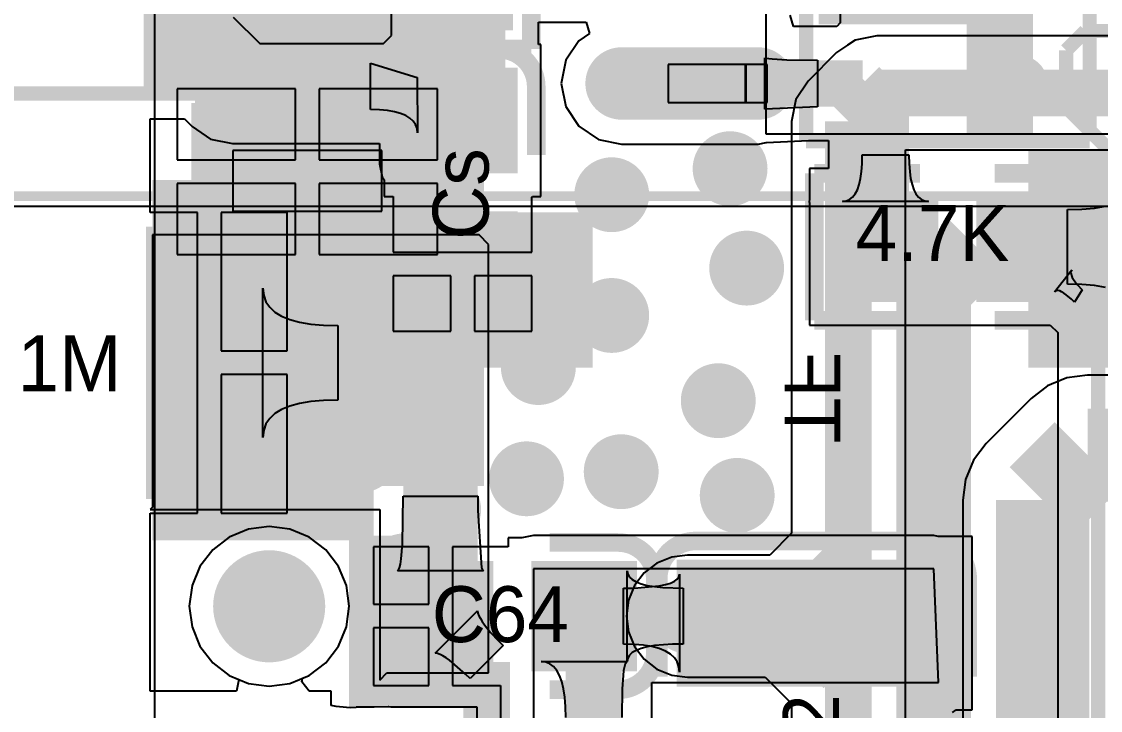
# Model space of a CAD drawing. Extents: x 40.9 to 121.6, y 83.2 to 120.
# Drawn here: x 74.82 to 86.4, y 104.12 to 111.51 of the extents above; entities that cross this region are included whole.
import ezdxf

# ---------------------------------------------------------------- set-up
doc = ezdxf.new("R2010")
doc.units = 0
for name, color, linetype in [('BOTTOMLAYER', 5, 'CONTINUOUS'), ('BOTTOMOVERLAY', 54, 'CONTINUOUS'), ('BOTTOMPASTE', 16, 'CONTINUOUS'), ('BOTTOMSOLDER', 6, 'CONTINUOUS'), ('MECHANICAL4', 56, 'CONTINUOUS'), ('MECHANICAL5', 56, 'CONTINUOUS'), ('MULTILAYER', 9, 'CONTINUOUS'), ('TOPLAYER', 1, 'CONTINUOUS'), ('TOPOVERLAY', 2, 'CONTINUOUS'), ('TOPPASTE', 8, 'CONTINUOUS'), ('TOPSOLDER', 216, 'CONTINUOUS')]:
    doc.layers.add(name, color=color, linetype=linetype)

msp = doc.modelspace()

# ---------------------------------------------------------------- linework, layer by layer
at = {"layer": 'BOTTOMLAYER'}
for p, q in [((76.2508, 84.227835), (76.2508, 118.514965)), ((83.684196, 111.256072), (83.565225, 111.176577)), ((83.763691, 111.309188), (83.684196, 111.256072)), ((83.9978, 111.355754), (83.763691, 111.309188)), ((87.198805, 111.355754), (83.9978, 111.355754)), ((83.565225, 111.176577), (83.260425, 110.871775)), ((77.759687, 110.786875), (76.489687, 110.786875)), ((76.489687, 110.786875), (76.489687, 110.024875)), ((77.759687, 110.024875), (77.759687, 110.786875)), ((79.283687, 110.786875), (78.013687, 110.786875)), ((78.013687, 110.786875), (78.013687, 110.024875)), ((79.283687, 110.024875), (79.283687, 110.786875)), ((83.260425, 110.871775), (83.127812, 110.673309)), ((83.127812, 110.673309), (83.081246, 110.4392)), ((83.081246, 110.4392), (83.081246, 106.018995)), ((84.304754, 100.2792), (84.304754, 110.132246)), ((84.304754, 110.132246), (86.586035, 110.132246)), ((76.489687, 110.024875), (77.759687, 110.024875)), ((78.013687, 110.024875), (79.283687, 110.024875)), ((77.759687, 109.770875), (76.489687, 109.770875)), ((76.489687, 109.770875), (76.489687, 109.008875)), ((77.759687, 109.008875), (77.759687, 109.770875)), ((79.283687, 109.770875), (78.013687, 109.770875)), ((78.013687, 109.770875), (78.013687, 109.008875)), ((79.283687, 109.008875), (79.283687, 109.770875)), ((86.195662, 109.497), (86.332179, 109.509001)), ((86.332179, 109.509001), (86.452636, 109.529001)), ((86.043082, 109.492999), (86.195662, 109.497)), ((86.043082, 108.693001), (86.043082, 109.492999)), ((76.489687, 109.008875), (77.759687, 109.008875)), ((78.013687, 109.008875), (79.283687, 109.008875)), ((86.195662, 108.689), (86.043082, 108.693001)), ((86.332179, 108.676999), (86.195662, 108.689)), ((86.452636, 108.656999), (86.332179, 108.676999)), ((85.975944, 107.660836), (85.829734, 107.600275)), ((86.036506, 107.685921), (85.975944, 107.660836)), ((86.2584, 107.715134), (86.036506, 107.685921)), ((89.28148, 107.715134), (86.2584, 107.715134)), ((85.829734, 107.600275), (85.652173, 107.464027)), ((85.652173, 107.464027), (85.169573, 106.981427)), ((85.169573, 106.981427), (85.033328, 106.803868)), ((85.008242, 106.743304), (84.947679, 106.597094)), ((85.033328, 106.803868), (85.008242, 106.743304)), ((84.947679, 106.597094), (84.918466, 106.3752)), ((84.918466, 106.3752), (84.918466, 100.9396)), ((77.2557, 106.06408), (77.048929, 105.978432)), ((77.477595, 106.093293), (77.2557, 106.06408)), ((77.699489, 106.06408), (77.477595, 106.093293)), ((77.90626, 105.978432), (77.699489, 106.06408)), ((77.048929, 105.978432), (76.871368, 105.842186)), ((78.083821, 105.842186), (77.90626, 105.978432)), ((83.081246, 106.018995), (82.848458, 105.786207)), ((76.871368, 105.842186), (76.735122, 105.664625)), ((78.220067, 105.664625), (78.083821, 105.842186)), ((81.637998, 105.698371), (81.502217, 105.594183)), ((81.796115, 105.763868), (81.637998, 105.698371)), ((81.9658, 105.786207), (81.796115, 105.763868)), ((82.848458, 105.786207), (81.9658, 105.786207)), ((76.735122, 105.664625), (76.649473, 105.457854)), ((78.305716, 105.457854), (78.220067, 105.664625)), ((81.502217, 105.594183), (81.398029, 105.458402)), ((76.649473, 105.457854), (76.620261, 105.235959)), ((78.334928, 105.235959), (78.305716, 105.457854)), ((81.398029, 105.458402), (81.332532, 105.300285)), ((76.620261, 105.235959), (76.649473, 105.014065)), ((78.305716, 105.014065), (78.334928, 105.235959)), ((81.332532, 105.300285), (81.310193, 105.1306)), ((81.310193, 105.1306), (81.332532, 104.960915)), ((76.649473, 105.014065), (76.735122, 104.807294)), ((78.220067, 104.807294), (78.305716, 105.014065)), ((81.332532, 104.960915), (81.398029, 104.802798)), ((76.735122, 104.807294), (76.871368, 104.629732)), ((78.083821, 104.629732), (78.220067, 104.807294)), ((81.398029, 104.802798), (81.502217, 104.667017)), ((81.502217, 104.667017), (81.637998, 104.562829)), ((76.871368, 104.629732), (77.048929, 104.493487)), ((77.90626, 104.493487), (78.083821, 104.629732)), ((81.637998, 104.562829), (81.796115, 104.497332)), ((77.048929, 104.493487), (77.2557, 104.407838)), ((77.699489, 104.407838), (77.90626, 104.493487)), ((81.796115, 104.497332), (81.9658, 104.474993)), ((81.9658, 104.474993), (82.797658, 104.474993)), ((82.797658, 104.474993), (83.081246, 104.191405)), ((77.2557, 104.407838), (77.477595, 104.378625)), ((77.477595, 104.378625), (77.699489, 104.407838)), ((83.081246, 104.191405), (83.081246, 100.532595))]:
    msp.add_line(p, q, dxfattribs=at)
for points, const_width in [([(83.693, 110.4392), (83.9978, 110.744)], 0.499999), ([(83.9978, 110.744), (87.4522, 110.744)], 0.499999), ([(83.693, 100.2792), (83.693, 110.4392)], 0.499999), ([(84.6074, 108.6358), (85.0646, 109.093)], 0.800001), ([(85.0646, 109.093), (88.6968, 109.093)], 0.800001), ([(84.6074, 108.0008), (84.6074, 108.6358)], 0.800001), ([(84.6074, 107.2134), (84.6074, 108.0008)], 0.800001), ([(84.6074, 106.4006), (84.6074, 107.2134)], 0.800001), ([(85.7758, 106.3752), (86.2584, 106.8578)], 1.000001), ([(86.2584, 106.8578), (89.6366, 106.8578)], 1.000001), ([(85.7758, 100.9396), (85.7758, 106.3752)], 1.000001), ([(84.6074, 103.7844), (84.6074, 106.4006)], 0.800001), ([(83.0326, 105.1052), (83.6168, 105.6894)], 0.499999), ([(81.9658, 105.1306), (83.566, 105.1306)], 0.599999), ([(83.0326, 105.1052), (83.6041, 104.5337)], 0.499999), ([(84.6074, 103.0478), (84.6074, 103.7844)], 0.800001)]:
    msp.add_lwpolyline(points, dxfattribs=dict(at, const_width=const_width))
for points, const_width in [([(82.273, 109.9312, 1), (82.573, 109.9312, 1)], 0.299999), ([(76.9898, 109.6772, 1), (77.2898, 109.6772, 1)], 0.299999), ([(78.1836, 109.6518, 1), (78.4836, 109.6518, 1)], 0.299999), ([(81.003, 109.6518, 1), (81.303, 109.6518, 1)], 0.299999), ([(82.4508, 108.8644, 1), (82.7508, 108.8644, 1)], 0.299999), ([(78.082, 108.712, 1), (78.382, 108.712, 1)], 0.299999), ([(81.003, 108.3564, 1), (81.303, 108.3564, 1)], 0.299999), ([(84.4574, 108.0008, 1), (84.7574, 108.0008, 1)], 0.299999), ([(79.166197, 107.8992, 1), (79.466196, 107.8992, 1)], 0.299999), ([(78.082, 107.7976, 1), (78.382, 107.7976, 1)], 0.299999), ([(80.2156, 107.7976, 1), (80.5156, 107.7976, 1)], 0.299999), ([(82.146, 107.442, 1), (82.446, 107.442, 1)], 0.299999), ([(84.4574, 107.2134, 1), (84.7574, 107.2134, 1)], 0.299999), ([(79.1742, 107.1118, 1), (79.4742, 107.1118, 1)], 0.299999), ([(77.4724, 106.7816, 1), (77.7724, 106.7816, 1)], 0.299999), ([(78.3106, 106.8578, 1), (78.6106, 106.8578, 1)], 0.299999), ([(81.1046, 106.68, 1), (81.4046, 106.68, 1)], 0.299999), ([(80.0886, 106.6038, 1), (80.3886, 106.6038, 1)], 0.299999), ([(82.3492, 106.426, 1), (82.6492, 106.426, 1)], 0.299999), ([(84.4574, 106.4006, 1), (84.7574, 106.4006, 1)], 0.299999), ([(79.1996, 106.2736, 1), (79.4996, 106.2736, 1)], 0.299999), ([(77.227595, 105.235959, 1), (77.727594, 105.235959, 1)], 0.499999), ([(81.8158, 105.1306, 1), (82.1158, 105.1306, 1)], 0.299999)]:
    msp.add_lwpolyline(points, format="xyb", close=True, dxfattribs=dict(at, const_width=const_width))
for points in [[(76.6826, 106.5276), (79.7814, 106.5276), (76.6826, 111.6076), (79.7814, 111.6076)], [(79.029687, 109.262875), (79.029687, 110.532875), (76.743687, 109.262875), (76.743687, 110.532875)], [(85.6234, 107.7976), (89.0778, 107.7976), (85.6234, 110.1344), (89.0778, 110.1344)]]:
    msp.add_solid(points, dxfattribs=at)
at = {"layer": 'BOTTOMOVERLAY', "const_width": 0.1016}
for points in [[(73.436455, 109.636255), (76.588595, 109.636255)], [(79.184475, 109.636763), (86.685095, 109.636763)]]:
    msp.add_lwpolyline(points, dxfattribs=at)
at = {"layer": 'BOTTOMPASTE'}
msp.add_solid([(79.029687, 109.262875), (79.029687, 110.532875), (76.743687, 109.262875), (76.743687, 110.532875)], dxfattribs=at)
at = {"layer": 'BOTTOMSOLDER'}
for points, const_width in [([(82.2222, 109.9312, 1), (82.6238, 109.9312, 1)], 0.401599), ([(76.939, 109.6772, 1), (77.3406, 109.6772, 1)], 0.401599), ([(78.1328, 109.6518, 1), (78.5344, 109.6518, 1)], 0.401599), ([(80.9522, 109.6518, 1), (81.3538, 109.6518, 1)], 0.401599), ([(82.4, 108.8644, 1), (82.8016, 108.8644, 1)], 0.401599), ([(78.0312, 108.712, 1), (78.4328, 108.712, 1)], 0.401599), ([(80.9522, 108.3564, 1), (81.3538, 108.3564, 1)], 0.401599), ([(84.4066, 108.0008, 1), (84.8082, 108.0008, 1)], 0.401599), ([(79.115397, 107.8992, 1), (79.516996, 107.8992, 1)], 0.401599), ([(78.0312, 107.7976, 1), (78.4328, 107.7976, 1)], 0.401599), ([(80.1648, 107.7976, 1), (80.5664, 107.7976, 1)], 0.401599), ([(82.0952, 107.442, 1), (82.4968, 107.442, 1)], 0.401599), ([(84.4066, 107.2134, 1), (84.8082, 107.2134, 1)], 0.401599), ([(79.1234, 107.1118, 1), (79.525, 107.1118, 1)], 0.401599), ([(78.2598, 106.8578, 1), (78.6614, 106.8578, 1)], 0.401599), ([(77.4216, 106.7816, 1), (77.8232, 106.7816, 1)], 0.401599), ([(81.0538, 106.68, 1), (81.4554, 106.68, 1)], 0.401599), ([(80.0378, 106.6038, 1), (80.4394, 106.6038, 1)], 0.401599), ([(82.2984, 106.426, 1), (82.7, 106.426, 1)], 0.401599), ([(84.4066, 106.4006, 1), (84.8082, 106.4006, 1)], 0.401599), ([(79.1488, 106.2736, 1), (79.5504, 106.2736, 1)], 0.401599), ([(77.176795, 105.235959, 1), (77.778394, 105.235959, 1)], 0.601599), ([(81.765, 105.1306, 1), (82.1666, 105.1306, 1)], 0.401599), ([(84.4066, 103.7844, 1), (84.8082, 103.7844, 1)], 0.401599)]:
    msp.add_lwpolyline(points, format="xyb", close=True, dxfattribs=dict(at, const_width=const_width))
msp.add_solid([(79.131287, 109.161275), (79.131287, 110.634475), (76.642087, 109.161275), (76.642087, 110.634475)], dxfattribs=at)
at = {"layer": 'MECHANICAL4'}
for p, q in [((82.809791, 110.300592), (82.809791, 115.200608)), ((86.709809, 110.300592), (82.809791, 110.300592)), ((87.986692, 109.525867), (73.486696, 109.525867))]:
    msp.add_line(p, q, dxfattribs=at)
at = {"layer": 'MECHANICAL5'}
for p, q in [((81.759806, 111.050603), (81.759806, 110.640597)), ((82.594806, 111.050603), (81.759806, 111.050603)), ((82.584798, 111.050603), (82.584798, 110.640597)), ((82.819799, 111.050603), (82.584798, 111.050603)), ((82.594806, 110.640597), (82.594806, 111.050603)), ((82.819799, 110.640597), (82.819799, 111.050603)), ((81.759806, 110.640597), (82.594806, 110.640597)), ((82.584798, 110.640597), (82.819799, 110.640597)), ((78.686685, 110.125866), (77.086689, 110.125866)), ((77.086689, 110.125866), (77.086689, 109.475905)), ((78.686685, 109.475905), (78.686685, 110.125866)), ((77.086689, 109.475905), (78.686685, 109.475905))]:
    msp.add_line(p, q, dxfattribs=at)
at = {"layer": 'MULTILAYER'}
for points, const_width in [([(82.273, 109.9312, 1), (82.573, 109.9312, 1)], 0.299999), ([(76.9898, 109.6772, 1), (77.2898, 109.6772, 1)], 0.299999), ([(78.1836, 109.6518, 1), (78.4836, 109.6518, 1)], 0.299999), ([(81.003, 109.6518, 1), (81.303, 109.6518, 1)], 0.299999), ([(82.4508, 108.8644, 1), (82.7508, 108.8644, 1)], 0.299999), ([(78.082, 108.712, 1), (78.382, 108.712, 1)], 0.299999), ([(81.003, 108.3564, 1), (81.303, 108.3564, 1)], 0.299999), ([(84.4574, 108.0008, 1), (84.7574, 108.0008, 1)], 0.299999), ([(79.166197, 107.8992, 1), (79.466196, 107.8992, 1)], 0.299999), ([(78.082, 107.7976, 1), (78.382, 107.7976, 1)], 0.299999), ([(80.2156, 107.7976, 1), (80.5156, 107.7976, 1)], 0.299999), ([(82.146, 107.442, 1), (82.446, 107.442, 1)], 0.299999), ([(84.4574, 107.2134, 1), (84.7574, 107.2134, 1)], 0.299999), ([(79.1742, 107.1118, 1), (79.4742, 107.1118, 1)], 0.299999), ([(77.4724, 106.7816, 1), (77.7724, 106.7816, 1)], 0.299999), ([(78.3106, 106.8578, 1), (78.6106, 106.8578, 1)], 0.299999), ([(81.1046, 106.68, 1), (81.4046, 106.68, 1)], 0.299999), ([(80.0886, 106.6038, 1), (80.3886, 106.6038, 1)], 0.299999), ([(82.3492, 106.426, 1), (82.6492, 106.426, 1)], 0.299999), ([(84.4574, 106.4006, 1), (84.7574, 106.4006, 1)], 0.299999), ([(79.1996, 106.2736, 1), (79.4996, 106.2736, 1)], 0.299999), ([(77.227595, 105.235959, 1), (77.727594, 105.235959, 1)], 0.499999), ([(81.8158, 105.1306, 1), (82.1158, 105.1306, 1)], 0.299999)]:
    msp.add_lwpolyline(points, format="xyb", close=True, dxfattribs=dict(at, const_width=const_width))
at = {"layer": 'TOPLAYER'}
for p, q in [((78.7908, 111.362012), (78.7908, 112.5474)), ((83.605802, 112.6236), (83.605802, 111.496605)), ((77.092287, 111.5568), (77.375482, 111.273605)), ((80.366857, 111.502525), (80.381881, 111.503846)), ((80.366857, 111.262203), (80.366857, 111.502525)), ((80.381881, 111.503846), (80.878616, 111.503846)), ((80.878616, 111.503846), (80.915482, 111.382315)), ((83.102971, 111.457354), (83.066105, 111.578885)), ((83.605802, 111.496607), (83.566549, 111.457354)), ((83.605802, 111.496605), (83.605802, 111.496607)), ((83.605802, 111.496605), (83.605802, 111.496605)), ((78.702393, 111.273605), (78.7908, 111.362012)), ((80.915482, 111.382315), (80.799544, 111.304847)), ((83.566549, 111.457354), (83.102971, 111.457354)), ((77.375482, 111.273605), (78.702393, 111.273605)), ((80.392798, 111.262203), (80.366857, 111.262203)), ((80.392798, 110.816578), (80.392798, 111.262203)), ((80.799544, 111.304847), (80.658757, 111.094142)), ((78.56585, 110.56479), (78.56585, 111.064789)), ((78.56585, 111.064789), (79.065849, 110.909156)), ((80.658757, 111.094142), (80.609318, 110.8456)), ((82.796921, 110.568961), (82.796921, 111.122239)), ((82.796921, 111.122239), (82.814142, 111.117177)), ((82.814142, 111.117177), (82.840076, 111.112648)), ((82.840076, 111.112648), (82.874721, 111.108653)), ((82.874721, 111.108653), (83.030946, 111.099862)), ((83.030946, 111.099862), (83.361235, 111.095599)), ((83.361235, 111.095599), (83.361235, 110.5956)), ((79.065849, 110.909156), (79.068897, 110.314791)), ((80.393154, 110.81479), (80.392798, 110.816578)), ((80.392798, 110.813002), (80.393154, 110.81479)), ((80.392798, 109.632204), (80.392798, 110.813002)), ((80.609318, 110.8456), (80.658757, 110.597058)), ((78.661199, 110.562291), (78.56585, 110.56479)), ((78.746535, 110.55479), (78.661199, 110.562291)), ((78.821867, 110.542291), (78.746535, 110.55479)), ((80.658757, 110.597058), (80.799544, 110.386353)), ((83.361235, 110.5956), (82.796921, 110.568961)), ((76.2, 109.4624), (76.2, 110.464816)), ((76.2, 110.464816), (76.568336, 110.464816)), ((76.568336, 110.464816), (76.650936, 110.382215)), ((78.887185, 110.52479), (78.821867, 110.542291)), ((78.942494, 110.502291), (78.887185, 110.52479)), ((78.987795, 110.47479), (78.942494, 110.502291)), ((79.023086, 110.442291), (78.987795, 110.47479)), ((79.048364, 110.404791), (79.023086, 110.442291)), ((76.650936, 110.382215), (76.849404, 110.249602)), ((79.063637, 110.362291), (79.048364, 110.404791)), ((79.068897, 110.314791), (79.063637, 110.362291)), ((80.799544, 110.386353), (81.010249, 110.245566)), ((76.849404, 110.249602), (77.083514, 110.203036)), ((77.083514, 110.203036), (78.662543, 110.203036)), ((78.662543, 110.203036), (78.662543, 109.982)), ((81.010249, 110.245566), (81.258791, 110.196127)), ((82.722796, 110.196127), (82.808826, 110.213239)), ((82.808826, 110.213239), (82.813749, 110.2125)), ((82.813749, 110.2125), (83.265932, 110.233846)), ((83.265932, 110.233846), (83.479648, 110.233846)), ((83.479648, 110.233846), (83.479648, 109.961136)), ((81.258791, 110.196127), (82.722796, 110.196127)), ((78.662543, 109.982), (78.689708, 109.845437)), ((83.832924, 109.89995), (83.839284, 109.984951)), ((83.839284, 109.984951), (83.841402, 110.07995)), ((83.841402, 110.07995), (84.341401, 110.07995)), ((84.341401, 110.07995), (84.343519, 109.984951)), ((84.343519, 109.984951), (84.34988, 109.89995)), ((83.477191, 109.932998), (83.276402, 109.932998)), ((83.276402, 109.932998), (83.276402, 109.599105)), ((83.477938, 109.938274), (83.477191, 109.932998)), ((83.479648, 109.961136), (83.477938, 109.938274)), ((83.822327, 109.824952), (83.832924, 109.89995)), ((84.34988, 109.89995), (84.360476, 109.824952)), ((78.689708, 109.845437), (78.712802, 109.810875)), ((78.712802, 109.810875), (78.712802, 109.632204)), ((83.788413, 109.704952), (83.807491, 109.759951)), ((83.807491, 109.759951), (83.822327, 109.824952)), ((84.360476, 109.824952), (84.375313, 109.759951)), ((84.375313, 109.759951), (84.394391, 109.704952)), ((78.712802, 109.632204), (78.808798, 109.632204)), ((78.808798, 109.632204), (78.808798, 109.626199)), ((78.808798, 109.626199), (78.808801, 109.626199)), ((78.808801, 109.626199), (78.808801, 109.034202)), ((80.296799, 109.626197), (80.302806, 109.632204)), ((80.296799, 109.034202), (80.296799, 109.626199)), ((80.296799, 109.626199), (80.296799, 109.626199)), ((80.296799, 109.626199), (80.296799, 109.626197)), ((80.302806, 109.632204), (80.392798, 109.632204)), ((83.705753, 109.599951), (83.737544, 109.624952)), ((83.737544, 109.624952), (83.765098, 109.659951)), ((83.765098, 109.659951), (83.788413, 109.704952)), ((84.394391, 109.704952), (84.417705, 109.659951)), ((84.417705, 109.659951), (84.445259, 109.624952)), ((84.445259, 109.624952), (84.47705, 109.599951)), ((83.276402, 109.599105), (83.272592, 109.579951)), ((83.272592, 109.579951), (83.276402, 109.560797)), ((83.276402, 109.550914), (83.275312, 109.535971)), ((83.275312, 109.535971), (83.276402, 109.532682)), ((83.276402, 109.560797), (83.276402, 109.550914)), ((83.276402, 109.532682), (83.276402, 108.253002)), ((83.629449, 109.579951), (83.669721, 109.584952)), ((84.553354, 109.579951), (83.629449, 109.579951)), ((83.669721, 109.584952), (83.705753, 109.599951)), ((84.47705, 109.599951), (84.513082, 109.584952)), ((84.513082, 109.584952), (84.553354, 109.579951)), ((76.709801, 109.4624), (76.2, 109.4624)), ((76.709801, 107.8484), (76.709801, 109.4624)), ((77.6708, 109.4624), (76.963801, 109.4624)), ((76.963801, 109.4624), (76.963801, 107.9754)), ((77.6708, 107.9754), (77.6708, 109.4624)), ((79.7306, 109.22), (76.2254, 109.22)), ((76.2254, 109.22), (76.2254, 106.299)), ((79.8322, 109.1184), (79.7306, 109.22)), ((79.8322, 104.521), (79.8322, 109.1184)), ((78.808801, 109.034202), (80.296799, 109.034202)), ((85.903392, 108.609097), (86.090308, 108.84601)), ((86.083122, 108.833354), (86.07999, 108.818731)), ((86.07999, 108.818731), (86.080912, 108.802145)), ((86.090308, 108.84601), (86.083122, 108.833354)), ((79.4258, 108.780202), (78.808801, 108.780202)), ((78.808801, 108.780202), (78.808801, 108.188201)), ((79.4258, 108.188201), (79.4258, 108.780202)), ((80.296799, 108.780202), (79.6798, 108.780202)), ((79.6798, 108.780202), (79.6798, 108.188201)), ((80.296799, 108.188201), (80.296799, 108.780202)), ((86.080912, 108.802145), (86.085886, 108.783595)), ((86.085886, 108.783595), (86.094913, 108.763082)), ((86.094913, 108.763082), (86.107991, 108.740603)), ((86.107991, 108.740603), (86.125124, 108.716161)), ((86.125124, 108.716161), (86.146307, 108.689755)), ((77.410704, 107.048399), (77.410704, 108.648401)), ((77.410704, 108.648401), (77.418735, 108.572402)), ((85.913831, 108.6185), (85.903392, 108.609097)), ((85.926729, 108.623357), (85.913831, 108.6185)), ((85.942084, 108.623666), (85.926729, 108.623357)), ((85.959894, 108.619432), (85.942084, 108.623666)), ((85.980161, 108.610654), (85.959894, 108.619432)), ((86.002886, 108.597327), (85.980161, 108.610654)), ((86.028068, 108.579455), (86.002886, 108.597327)), ((86.200836, 108.631048), (86.118355, 108.498569)), ((86.146307, 108.689755), (86.200836, 108.631048)), ((77.418735, 108.572402), (77.442825, 108.504401)), ((77.442825, 108.504401), (77.482977, 108.444401)), ((86.085802, 108.530075), (86.028068, 108.579455)), ((86.118355, 108.498569), (86.085802, 108.530075)), ((77.482977, 108.444401), (77.539192, 108.392399)), ((77.539192, 108.392399), (77.611465, 108.348402)), ((77.611465, 108.348402), (77.699801, 108.3124)), ((77.699801, 108.3124), (77.804198, 108.284401)), ((77.804198, 108.284401), (77.924655, 108.264401)), ((77.924655, 108.264401), (78.061172, 108.2524)), ((78.061172, 108.2524), (78.213753, 108.248399)), ((78.213753, 108.248399), (78.213753, 107.448401)), ((83.276402, 108.253002), (85.857143, 108.253002)), ((85.857143, 108.253002), (85.93806, 108.172085)), ((78.808801, 108.188201), (79.4258, 108.188201)), ((79.6798, 108.188201), (80.296799, 108.188201)), ((85.93806, 108.172085), (85.93806, 100.596995)), ((76.963801, 107.9754), (77.6708, 107.9754)), ((76.709801, 106.2344), (76.709801, 107.8484)), ((77.6708, 107.7214), (76.963801, 107.7214)), ((76.963801, 107.7214), (76.963801, 106.2344)), ((77.6708, 106.2344), (77.6708, 107.7214)), ((77.924655, 107.432399), (77.804198, 107.412399)), ((78.061172, 107.4444), (77.924655, 107.432399)), ((78.213753, 107.448401), (78.061172, 107.4444)), ((77.611465, 107.348398), (77.539192, 107.304401)), ((77.699801, 107.3844), (77.611465, 107.348398)), ((77.804198, 107.412399), (77.699801, 107.3844)), ((77.442825, 107.192399), (77.418735, 107.124398)), ((77.482977, 107.252399), (77.442825, 107.192399)), ((77.539192, 107.304401), (77.482977, 107.252399)), ((77.418735, 107.124398), (77.410704, 107.048399)), ((78.906284, 105.905551), (78.916195, 106.417552)), ((78.916195, 106.417552), (79.716198, 106.417552)), ((79.716198, 106.417552), (79.716815, 106.265551)), ((76.2254, 106.299), (76.2, 106.2736)), ((76.2, 106.2736), (78.6638, 106.2736)), ((78.6638, 106.2736), (78.6638, 104.4448)), ((79.716815, 106.265551), (79.755845, 105.64955)), ((76.2, 104.326398), (76.2, 106.2344)), ((76.2, 106.2344), (76.709801, 106.2344)), ((76.963801, 106.2344), (77.6708, 106.2344)), ((77.2557, 106.06408), (77.048929, 105.978432)), ((77.477595, 106.093293), (77.2557, 106.06408)), ((77.699489, 106.06408), (77.477595, 106.093293)), ((77.90626, 105.978432), (77.699489, 106.06408)), ((77.048929, 105.978432), (76.871368, 105.842186)), ((78.083821, 105.842186), (77.90626, 105.978432)), ((80.189832, 105.970598), (80.041199, 105.970598)), ((80.041199, 105.970598), (80.041199, 105.874602)), ((80.3148, 105.995457), (80.189832, 105.970598)), ((84.6074, 105.995457), (80.3148, 105.995457)), ((84.653943, 105.986199), (84.6074, 105.995457)), ((85.021999, 105.986199), (84.653943, 105.986199)), ((85.021999, 104.126203), (85.021999, 105.986199)), ((76.871368, 105.842186), (76.735122, 105.664625)), ((78.220067, 105.664625), (78.083821, 105.842186)), ((79.189196, 105.874599), (78.597196, 105.874599)), ((78.597196, 105.874599), (78.597196, 105.2576)), ((78.893894, 105.745552), (78.906284, 105.905551)), ((79.189196, 105.2576), (79.189196, 105.874599)), ((80.035192, 105.874599), (79.443196, 105.874599)), ((79.443196, 105.874599), (79.443196, 105.1306)), ((80.035194, 105.874604), (80.035192, 105.874599)), ((80.035197, 105.874602), (80.035194, 105.874604)), ((80.041199, 105.874602), (80.035197, 105.874602)), ((78.876548, 105.64955), (78.885839, 105.68955)), ((78.885839, 105.68955), (78.893894, 105.745552)), ((76.735122, 105.664625), (76.649473, 105.457854)), ((78.305716, 105.457854), (78.220067, 105.664625)), ((78.854244, 105.617551), (78.866014, 105.625552)), ((79.778149, 105.617551), (78.854244, 105.617551)), ((78.866014, 105.625552), (78.876548, 105.64955)), ((79.755845, 105.64955), (79.766378, 105.625552)), ((79.766378, 105.625552), (79.778149, 105.617551)), ((84.6074, 105.6386), (80.3148, 105.6386)), ((80.3148, 105.6386), (80.3148, 102.743)), ((81.318151, 104.643649), (81.318151, 105.617551)), ((81.318151, 105.617551), (81.32415, 105.582029)), ((81.32415, 105.582029), (81.342151, 105.550249)), ((81.872849, 105.553518), (81.878848, 105.582352)), ((81.878848, 105.582352), (81.878848, 104.530601)), ((84.6582, 104.4194), (84.6074, 105.6386)), ((76.649473, 105.457854), (76.620261, 105.235959)), ((78.334928, 105.235959), (78.305716, 105.457854)), ((81.342151, 105.550249), (81.372151, 105.522205)), ((81.372151, 105.522205), (81.41415, 105.497902)), ((81.39285, 105.432116), (81.662849, 105.454879)), ((81.41415, 105.497902), (81.46815, 105.477338)), ((81.46815, 105.477338), (81.53415, 105.46051)), ((81.53415, 105.46051), (81.612151, 105.447424)), ((81.662849, 105.454879), (81.728848, 105.468537)), ((81.728848, 105.468537), (81.782849, 105.48523)), ((81.782849, 105.48523), (81.824848, 105.504958)), ((81.824848, 105.504958), (81.854848, 105.527721)), ((81.854848, 105.527721), (81.872849, 105.553518)), ((81.278849, 105.430599), (81.39285, 105.432116)), ((81.278849, 104.830601), (81.278849, 105.430599)), ((81.612151, 105.447424), (81.702151, 105.438077)), ((81.702151, 105.438077), (81.91815, 105.430599)), ((81.91815, 105.430599), (81.91815, 104.830601)), ((76.620261, 105.235959), (76.649473, 105.014065)), ((78.305716, 105.014065), (78.334928, 105.235959)), ((78.597196, 105.2576), (79.189196, 105.2576)), ((79.259946, 104.734573), (79.712223, 105.186851)), ((79.443196, 105.1306), (79.443196, 104.386601)), ((79.712223, 105.186851), (79.71791, 105.162406)), ((79.71791, 105.162406), (79.728436, 105.135098)), ((79.728436, 105.135098), (79.743798, 105.104926)), ((76.649473, 105.014065), (76.735122, 104.807294)), ((78.220067, 104.807294), (78.305716, 105.014065)), ((79.189196, 105.0036), (78.597196, 105.0036)), ((78.597196, 105.0036), (78.597196, 104.386601)), ((79.189196, 104.386601), (79.189196, 105.0036)), ((79.743798, 105.104926), (79.763996, 105.071893)), ((79.763996, 105.071893), (79.789033, 105.035998)), ((79.789033, 105.035998), (79.85362, 104.955614)), ((79.85362, 104.955614), (79.937554, 104.863783)), ((76.735122, 104.807294), (76.871368, 104.629732)), ((78.083821, 104.629732), (78.220067, 104.807294)), ((79.986777, 104.813572), (79.633224, 104.46002)), ((79.937554, 104.863783), (79.986777, 104.813572)), ((81.39285, 104.827601), (81.278849, 104.830601)), ((81.41415, 104.763298), (81.372151, 104.738995)), ((81.494848, 104.818602), (81.39285, 104.827601)), ((81.46815, 104.783862), (81.41415, 104.763298)), ((81.53415, 104.80069), (81.46815, 104.783862)), ((81.584848, 104.8036), (81.494848, 104.818602)), ((81.612151, 104.813776), (81.53415, 104.80069)), ((81.662849, 104.7826), (81.584848, 104.8036)), ((81.804149, 104.828731), (81.612151, 104.813776)), ((81.728848, 104.755599), (81.662849, 104.7826)), ((81.91815, 104.830601), (81.804149, 104.828731)), ((79.284391, 104.728886), (79.259946, 104.734573)), ((79.311698, 104.718361), (79.284391, 104.728886)), ((79.341871, 104.702999), (79.311698, 104.718361)), ((79.374903, 104.682801), (79.341871, 104.702999)), ((79.410799, 104.657764), (79.374903, 104.682801)), ((79.583013, 104.509242), (79.410799, 104.657764)), ((81.32415, 104.679171), (81.318151, 104.643649)), ((81.342151, 104.710951), (81.32415, 104.679171)), ((81.372151, 104.738995), (81.342151, 104.710951)), ((81.782849, 104.7226), (81.728848, 104.755599)), ((81.824848, 104.683601), (81.782849, 104.7226)), ((81.854848, 104.638602), (81.824848, 104.683601)), ((76.871368, 104.629732), (77.048929, 104.493487)), ((77.90626, 104.493487), (78.083821, 104.629732)), ((80.444739, 104.637649), (80.394246, 104.643649)), ((80.394246, 104.643649), (81.318151, 104.643649)), ((80.489918, 104.619649), (80.444739, 104.637649)), ((80.529781, 104.589649), (80.489918, 104.619649)), ((80.56433, 104.54765), (80.529781, 104.589649)), ((80.593562, 104.493649), (80.56433, 104.54765)), ((81.280935, 104.54765), (81.274539, 104.493649)), ((81.288494, 104.589649), (81.280935, 104.54765)), ((81.297216, 104.619649), (81.288494, 104.589649)), ((81.307102, 104.637649), (81.297216, 104.619649)), ((81.318151, 104.643649), (81.307102, 104.637649)), ((81.872849, 104.587601), (81.854848, 104.638602)), ((81.878848, 104.530601), (81.872849, 104.587601)), ((77.048929, 104.493487), (77.151601, 104.450957)), ((77.151601, 104.450957), (77.126823, 104.326398)), ((77.827635, 104.424571), (77.835514, 104.464183)), ((77.908203, 104.326398), (77.827635, 104.424571)), ((77.835514, 104.464183), (77.90626, 104.493487)), ((78.6638, 104.4448), (78.74, 104.521)), ((78.74, 104.521), (79.8322, 104.521)), ((79.633224, 104.46002), (79.583013, 104.509242)), ((80.617482, 104.42765), (80.593562, 104.493649)), ((80.636082, 104.349649), (80.617482, 104.42765)), ((81.274539, 104.493649), (81.265232, 104.349649)), ((81.5848, 102.743), (81.5848, 104.4194)), ((81.5848, 104.4194), (84.6582, 104.4194)), ((77.126823, 104.326398), (76.2, 104.326398)), ((78.141998, 104.326398), (77.908203, 104.326398)), ((78.141998, 104.170493), (78.141998, 104.326398)), ((78.597196, 104.386601), (79.189196, 104.386601)), ((79.443196, 104.386601), (79.957943, 104.386601)), ((79.957943, 104.386601), (79.957943, 102.743)), ((80.649371, 104.259649), (80.636082, 104.349649)), ((81.265232, 104.349649), (81.26, 104.04365)), ((80.657344, 104.15765), (80.649371, 104.259649)), ((78.196214, 104.161758), (78.141998, 104.170493)), ((78.306541, 104.150056), (78.196214, 104.161758)), ((78.351941, 104.147821), (78.306541, 104.150056)), ((78.410003, 104.149246), (78.351941, 104.147821)), ((78.603439, 104.153995), (78.410003, 104.153995)), ((78.410003, 104.153995), (78.410003, 104.149246)), ((78.754293, 104.157699), (78.603439, 104.153995)), ((78.758684, 104.156937), (78.754293, 104.157699)), ((78.76305, 104.157805), (78.758684, 104.156937)), ((78.782205, 104.153995), (78.76305, 104.157805)), ((79.710001, 104.153995), (78.782205, 104.153995)), ((79.710001, 102.353999), (79.710001, 104.153995)), ((80.660001, 104.04365), (80.657344, 104.15765)), ((84.80837, 104.09568), (84.850173, 104.126203)), ((84.850173, 104.126203), (85.021999, 104.126203))]:
    msp.add_line(p, q, dxfattribs=at)
for points, const_width in [([(86.0298, 111.2012), (86.237196, 111.408596)], 0.152001), ([(86.237196, 111.408596), (88.726396, 111.408596)], 0.152001), ([(76.683489, 111.214814), (77.083514, 110.81479)], 0.499999), ([(86.0298, 110.5916), (86.0298, 111.2012)], 0.152001), ([(81.258791, 110.8456), (82.722796, 110.8456)], 0.573989), ([(77.083514, 110.81479), (79.7814, 110.81479)], 0.499999), ([(81.990794, 110.8456), (83.8454, 110.8456)], 0.499999), ([(83.8454, 110.8456), (84.091402, 110.599598)], 0.499999), ([(84.091402, 109.093), (84.091402, 110.599598)], 0.499999), ([(86.0298, 110.5916), (86.868, 109.7534)], 0.152001), ([(79.316196, 108.746798), (79.502, 108.932602)], 0.499999), ([(85.631404, 109.093), (86.372405, 108.351998)], 0.152001), ([(79.316196, 107.8992), (79.316196, 108.746798)], 0.800001), ([(86.372405, 100.596995), (86.372405, 108.351998)], 0.152001), ([(76.836801, 107.8484), (79.316196, 107.8484)], 0.800001), ([(79.316196, 107.8484), (79.316196, 107.8992)], 0.800001), ([(79.316196, 105.1306), (79.316196, 107.8484)], 0.800001), ([(79.316196, 105.1306), (79.81, 104.636796)], 0.499999), ([(80.856198, 105.1306), (83.618601, 105.1306)], 0.599999), ([(80.856198, 105.1306), (80.960001, 105.1306)], 0.599999), ([(80.960001, 103.253997), (80.960001, 105.1306)], 0.599999), ([(79.81, 101.698405), (79.81, 104.636796)], 0.499999)]:
    msp.add_lwpolyline(points, dxfattribs=dict(at, const_width=const_width))
for points, const_width in [([(81.115294, 110.8456, 1), (81.402288, 110.8456, 1)], 0.286995), ([(82.579299, 110.8456, 1), (82.866293, 110.8456, 1)], 0.286995), ([(82.273, 109.9312, 1), (82.573, 109.9312, 1)], 0.299999), ([(76.9898, 109.6772, 1), (77.2898, 109.6772, 1)], 0.299999), ([(78.1836, 109.6518, 1), (78.4836, 109.6518, 1)], 0.299999), ([(81.003, 109.6518, 1), (81.303, 109.6518, 1)], 0.299999), ([(82.4508, 108.8644, 1), (82.7508, 108.8644, 1)], 0.299999), ([(78.082, 108.712, 1), (78.382, 108.712, 1)], 0.299999), ([(81.003, 108.3564, 1), (81.303, 108.3564, 1)], 0.299999), ([(84.4574, 108.0008, 1), (84.7574, 108.0008, 1)], 0.299999), ([(79.166197, 107.8992, 1), (79.466196, 107.8992, 1)], 0.299999), ([(78.082, 107.7976, 1), (78.382, 107.7976, 1)], 0.299999), ([(80.2156, 107.7976, 1), (80.5156, 107.7976, 1)], 0.299999), ([(82.146, 107.442, 1), (82.446, 107.442, 1)], 0.299999), ([(84.4574, 107.2134, 1), (84.7574, 107.2134, 1)], 0.299999), ([(79.1742, 107.1118, 1), (79.4742, 107.1118, 1)], 0.299999), ([(77.4724, 106.7816, 1), (77.7724, 106.7816, 1)], 0.299999), ([(78.3106, 106.8578, 1), (78.6106, 106.8578, 1)], 0.299999), ([(81.1046, 106.68, 1), (81.4046, 106.68, 1)], 0.299999), ([(80.0886, 106.6038, 1), (80.3886, 106.6038, 1)], 0.299999), ([(82.3492, 106.426, 1), (82.6492, 106.426, 1)], 0.299999), ([(84.4574, 106.4006, 1), (84.7574, 106.4006, 1)], 0.299999), ([(79.1996, 106.2736, 1), (79.4996, 106.2736, 1)], 0.299999), ([(77.227595, 105.235959, 1), (77.727594, 105.235959, 1)], 0.499999), ([(81.8158, 105.1306, 1), (82.1158, 105.1306, 1)], 0.299999)]:
    msp.add_lwpolyline(points, format="xyb", close=True, dxfattribs=dict(at, const_width=const_width))
for points in [[(83.372269, 111.4806), (85.2678, 111.4806), (83.372269, 114.6556), (85.2678, 114.6556)], [(79.0194, 109.982), (80.01, 109.982), (79.0194, 112.1664), (80.01, 112.1664)], [(84.963, 110.3122), (85.6742, 110.3122), (84.963, 111.9886), (85.6742, 111.9886)], [(76.23349, 111.614814), (76.23349, 110.814815), (77.133488, 111.614814), (77.133488, 110.814815)], [(80.042799, 109.982203), (80.042799, 110.912204), (79.062801, 109.982203), (79.062801, 110.912204)], [(76.2254, 105.9434), (78.597196, 105.9434), (76.2254, 109.810875), (78.597196, 109.810875)], [(83.626401, 108.603001), (84.556402, 108.603001), (83.626401, 109.582999), (84.556402, 109.582999)], [(85.166403, 108.603001), (86.096404, 108.603001), (85.166403, 109.582999), (86.096404, 109.582999)], [(78.758001, 107.7976), (80.949797, 107.7976), (78.758001, 109.462397), (80.949797, 109.462397)], [(80.042799, 108.442201), (80.042799, 109.372202), (79.062801, 108.442201), (79.062801, 109.372202)], [(77.4168, 109.2084), (76.256802, 109.2084), (77.4168, 106.4884), (76.256802, 106.4884)], [(78.3336, 104.153995), (79.710001, 104.153995), (78.3336, 105.9942), (79.710001, 105.9942)], [(79.781197, 105.620599), (78.851196, 105.620599), (79.781197, 104.640601), (78.851196, 104.640601)], [(81.321199, 105.620599), (80.391198, 105.620599), (81.321199, 104.640601), (80.391198, 104.640601)], [(81.952, 105.6362), (81.952, 104.476202), (84.672, 105.6362), (84.672, 104.476202)]]:
    msp.add_solid(points, dxfattribs=at)
at = {"layer": 'TOPOVERLAY'}
for points, const_width in [([(83.238391, 110.224392), (83.238391, 115.276808)], 0.1524), ([(86.281209, 110.224392), (86.281209, 115.276808)], 0.1524), ([(78.711999, 111.215599), (78.711999, 112.350598)], 0.2), ([(80.292001, 111.215599), (80.292001, 112.350598)], 0.2), ([(78.711999, 111.215599), (80.292001, 111.215599)], 0.2), ([(79.162801, 111.212203), (79.942799, 111.212203)], 0.2), ([(78.762799, 110.077204), (78.762799, 110.812204)], 0.2), ([(80.342804, 110.077207), (80.342804, 110.812207)], 0.2), ([(73.457384, 110.73859), (76.809778, 110.73859)], 0.1524), ([(83.238391, 110.224392), (86.281209, 110.224392)], 0.1524), ([(83.326402, 109.883001), (84.461401, 109.883001)], 0.2), ([(83.326402, 108.302999), (83.326402, 109.883001)], 0.2), ([(85.261402, 109.883001), (86.396401, 109.883001)], 0.2), ([(86.396401, 108.302999), (86.396401, 109.883001)], 0.2), ([(76.261801, 109.508399), (77.716799, 109.508399)], 0.2), ([(77.716799, 106.188398), (77.716799, 109.508399)], 0.2), ([(78.762799, 108.542204), (78.762799, 109.277203)], 0.2), ([(80.342801, 108.542204), (80.342801, 109.277203)], 0.2), ([(83.326402, 108.302999), (84.461401, 108.302999)], 0.2), ([(85.261402, 108.302999), (86.396401, 108.302999)], 0.2), ([(79.162801, 108.142204), (79.942799, 108.142204)], 0.2), ([(76.261801, 106.188398), (77.716799, 106.188398)], 0.2), ([(82.051997, 105.936202), (84.571997, 105.936202)], 0.2), ([(78.951193, 105.920603), (79.686193, 105.920603)], 0.2), ([(80.486197, 105.920601), (81.221196, 105.920601)], 0.2), ([(78.551197, 104.740601), (78.551197, 105.520599)], 0.2), ([(81.621196, 104.740601), (81.621196, 105.520599)], 0.2), ([(81.651998, 104.481201), (81.651998, 105.536202)], 0.2), ([(84.971997, 104.481201), (84.971997, 105.536202)], 0.2), ([(78.951196, 104.340599), (79.686196, 104.340599)], 0.2), ([(80.486197, 104.340599), (81.221196, 104.340599)], 0.2)]:
    msp.add_lwpolyline(points, dxfattribs=dict(at, const_width=const_width))
at = {"layer": 'TOPOVERLAY', "const_width": 0.2}
for points in [[(78.762799, 110.812204, -0.414213), (79.162801, 111.212203)], [(79.942802, 111.212206, -0.414213), (80.342804, 110.812207)], [(79.162801, 108.142204, -0.414214), (78.762796, 108.542204)], [(80.342801, 108.542204, -0.414214), (79.942797, 108.142204)], [(81.651998, 105.536202, -0.414214), (82.051997, 105.936202)], [(84.571997, 105.936202, -0.414214), (84.971997, 105.536202)], [(78.551194, 105.520602, -0.414213), (78.951193, 105.920603)], [(81.221196, 105.920601, -0.414213), (81.621196, 105.520599)], [(78.951196, 104.340599, -0.414213), (78.551197, 104.740601)], [(81.621196, 104.740598, -0.414213), (81.221196, 104.340596)]]:
    msp.add_lwpolyline(points, format="xyb", dxfattribs=at)
at = {"layer": 'TOPOVERLAY'}
for points, const_width in [([(79.112801, 111.212203, 1), (79.212801, 111.212203, 1)], 0.1), ([(79.892802, 111.212206, 1), (79.992802, 111.212206, 1)], 0.1), ([(85.679026, 110.8456, 1), (85.378798, 110.8456, 1)], 0.299999), ([(78.712799, 110.812204, 1), (78.812799, 110.812204, 1)], 0.1), ([(80.292804, 110.812207, 1), (80.392803, 110.812207, 1)], 0.1), ([(85.303799, 110.8456, 1), (85.453797, 110.8456, 1)], 0.15), ([(85.604027, 110.8456, 1), (85.754025, 110.8456, 1)], 0.15), ([(78.712797, 108.542204, 1), (78.812796, 108.542204, 1)], 0.1), ([(80.292801, 108.542204, 1), (80.392801, 108.542204, 1)], 0.1), ([(79.112801, 108.142204, 1), (79.212801, 108.142204, 1)], 0.1), ([(79.892797, 108.142204, 1), (79.992797, 108.142204, 1)], 0.1), ([(82.001998, 105.936202, 1), (82.101997, 105.936202, 1)], 0.1), ([(84.521998, 105.936202, 1), (84.621997, 105.936202, 1)], 0.1), ([(78.901193, 105.920603, 1), (79.001193, 105.920603, 1)], 0.1), ([(81.171197, 105.920601, 1), (81.271196, 105.920601, 1)], 0.1), ([(78.501194, 105.520602, 1), (78.601194, 105.520602, 1)], 0.1), ([(81.571196, 105.520599, 1), (81.671196, 105.520599, 1)], 0.1), ([(81.601998, 105.536202, 1), (81.701998, 105.536202, 1)], 0.1), ([(84.921997, 105.536202, 1), (85.021997, 105.536202, 1)], 0.1), ([(78.501197, 104.740601, 1), (78.601197, 104.740601, 1)], 0.1), ([(81.571196, 104.740598, 1), (81.671196, 104.740598, 1)], 0.1), ([(78.901196, 104.340599, 1), (79.001196, 104.340599, 1)], 0.1), ([(81.171197, 104.340596, 1), (81.271196, 104.340596, 1)], 0.1)]:
    msp.add_lwpolyline(points, format="xyb", close=True, dxfattribs=dict(at, const_width=const_width))
at = {"layer": 'TOPPASTE', "const_width": 0.573989}
msp.add_lwpolyline([(81.258791, 110.8456), (82.722796, 110.8456)], dxfattribs=at)
at = {"layer": 'TOPPASTE', "const_width": 0.286995}
for points in [[(81.115294, 110.8456, 1), (81.402288, 110.8456, 1)], [(82.579299, 110.8456, 1), (82.866293, 110.8456, 1)]]:
    msp.add_lwpolyline(points, format="xyb", close=True, dxfattribs=at)
at = {"layer": 'TOPPASTE'}
for points in [[(76.23349, 111.614814), (76.23349, 110.814815), (77.133488, 111.614814), (77.133488, 110.814815)], [(80.042799, 109.982203), (80.042799, 110.912204), (79.062801, 109.982203), (79.062801, 110.912204)], [(83.626401, 108.603001), (84.556402, 108.603001), (83.626401, 109.582999), (84.556402, 109.582999)], [(85.166403, 108.603001), (86.096404, 108.603001), (85.166403, 109.582999), (86.096404, 109.582999)], [(80.042799, 108.442201), (80.042799, 109.372202), (79.062801, 108.442201), (79.062801, 109.372202)], [(77.4168, 109.2084), (76.256802, 109.2084), (77.4168, 106.4884), (76.256802, 106.4884)], [(79.781197, 105.620599), (78.851196, 105.620599), (79.781197, 104.640601), (78.851196, 104.640601)], [(81.321199, 105.620599), (80.391198, 105.620599), (81.321199, 104.640601), (80.391198, 104.640601)], [(81.952, 105.6362), (81.952, 104.476202), (84.672, 105.6362), (84.672, 104.476202)]]:
    msp.add_solid(points, dxfattribs=at)
at = {"layer": 'TOPSOLDER'}
for points, const_width in [([(81.064494, 110.8456, 1), (81.453088, 110.8456, 1)], 0.388595), ([(82.528499, 110.8456, 1), (82.917093, 110.8456, 1)], 0.388595), ([(82.2222, 109.9312, 1), (82.6238, 109.9312, 1)], 0.401599), ([(76.939, 109.6772, 1), (77.3406, 109.6772, 1)], 0.401599), ([(78.1328, 109.6518, 1), (78.5344, 109.6518, 1)], 0.401599), ([(80.9522, 109.6518, 1), (81.3538, 109.6518, 1)], 0.401599), ([(82.4, 108.8644, 1), (82.8016, 108.8644, 1)], 0.401599), ([(78.0312, 108.712, 1), (78.4328, 108.712, 1)], 0.401599), ([(80.9522, 108.3564, 1), (81.3538, 108.3564, 1)], 0.401599), ([(84.4066, 108.0008, 1), (84.8082, 108.0008, 1)], 0.401599), ([(79.115397, 107.8992, 1), (79.516996, 107.8992, 1)], 0.401599), ([(78.0312, 107.7976, 1), (78.4328, 107.7976, 1)], 0.401599), ([(80.1648, 107.7976, 1), (80.5664, 107.7976, 1)], 0.401599), ([(82.0952, 107.442, 1), (82.4968, 107.442, 1)], 0.401599), ([(84.4066, 107.2134, 1), (84.8082, 107.2134, 1)], 0.401599), ([(79.1234, 107.1118, 1), (79.525, 107.1118, 1)], 0.401599), ([(78.2598, 106.8578, 1), (78.6614, 106.8578, 1)], 0.401599), ([(77.4216, 106.7816, 1), (77.8232, 106.7816, 1)], 0.401599), ([(81.0538, 106.68, 1), (81.4554, 106.68, 1)], 0.401599), ([(80.0378, 106.6038, 1), (80.4394, 106.6038, 1)], 0.401599), ([(82.2984, 106.426, 1), (82.7, 106.426, 1)], 0.401599), ([(84.4066, 106.4006, 1), (84.8082, 106.4006, 1)], 0.401599), ([(79.1488, 106.2736, 1), (79.5504, 106.2736, 1)], 0.401599), ([(77.176795, 105.235959, 1), (77.778394, 105.235959, 1)], 0.601599), ([(81.765, 105.1306, 1), (82.1666, 105.1306, 1)], 0.401599), ([(84.4066, 103.7844, 1), (84.8082, 103.7844, 1)], 0.401599)]:
    msp.add_lwpolyline(points, format="xyb", close=True, dxfattribs=dict(at, const_width=const_width))
at = {"layer": 'TOPSOLDER', "const_width": 0.777189}
msp.add_lwpolyline([(81.258791, 110.8456), (82.722796, 110.8456)], dxfattribs=at)
at = {"layer": 'TOPSOLDER'}
for points in [[(78.910401, 112.547197), (78.910401, 111.413996), (80.093599, 112.547197), (80.093599, 111.413996)], [(76.13189, 111.716414), (76.13189, 110.713215), (77.235088, 111.716414), (77.235088, 110.713215)], [(80.144399, 109.880603), (80.144399, 111.013804), (78.961201, 109.880603), (78.961201, 111.013804)], [(83.524801, 108.501401), (84.658002, 108.501401), (83.524801, 109.684599), (84.658002, 109.684599)], [(85.064803, 108.501401), (86.198004, 108.501401), (85.064803, 109.684599), (86.198004, 109.684599)], [(80.144399, 108.340601), (80.144399, 109.473802), (78.961201, 108.340601), (78.961201, 109.473802)], [(77.5184, 109.31), (76.155202, 109.31), (77.5184, 106.3868), (76.155202, 106.3868)], [(79.882797, 105.722199), (78.749596, 105.722199), (79.882797, 104.539001), (78.749596, 104.539001)], [(81.422799, 105.722199), (80.289598, 105.722199), (81.422799, 104.539001), (80.289598, 104.539001)], [(81.8504, 105.7378), (81.8504, 104.374602), (84.7736, 105.7378), (84.7736, 104.374602)]]:
    msp.add_solid(points, dxfattribs=at)

# ---------------------------------------------------------------- texts
at = {"layer": 'BOTTOMOVERLAY', "text_generation_flag": 2}
msp.add_text('TF', height=0.599999, rotation=270, dxfattribs=at).set_placement((83.0072, 106.9848))
at = {"layer": 'TOPOVERLAY'}
for s, p in [('Cs', (79.8322, 109.1692)), ('C62', (83.5914, 102.8192))]:
    msp.add_text(s, height=0.599999, rotation=90, dxfattribs=at).set_placement(p)
for s, p in [('4.7K', (83.7692, 108.9406)), ('1M', (74.7776, 107.5436)), ('C64', (79.2226, 104.8512))]:
    msp.add_text(s, height=0.599999, dxfattribs=at).set_placement(p)

doc.saveas('drawing.dxf')
